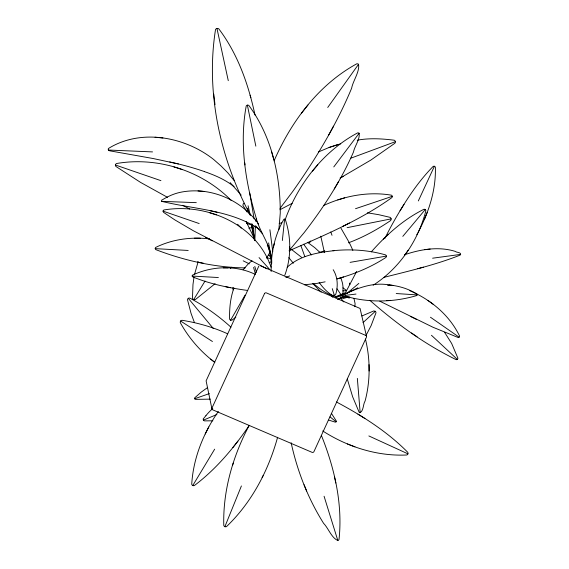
<?xml version="1.0" encoding="UTF-8"?>
<svg xmlns="http://www.w3.org/2000/svg" width="569" height="569" viewBox="0 0 569 569"><rect width="100%" height="100%" fill="white"/><g stroke="black" fill="none" stroke-linecap="round" stroke-linejoin="round"><path stroke-width="0.85" d="M271.178 271.498C270.794 253.497 274.756 234.969 283.874 219.314A1.046 0.953 31.5 0 1 284.628 219.101L284.905 219.214A1.415 1.316 -1.7 0 1 285.353 219.62C291.264 237.508 291.399 257.601 284.792 275.296M289.621 250.979L289.699 246.839M365.44 339.053C370.348 359.245 370.447 380.789 365.12 400.917C363.008 404.203 363.733 410.654 360.163 412.646A1.664 1.316 51.5 0 1 359.032 412.013L352.652 396.806L347.296 378.99M341.521 294.578L342.993 293.889L343.007 287.004L342.581 283.469L340.859 277.665M354.9 306.712L355.092 303.661L353.975 298.455M255.36 226.185L254.869 240.673M282.345 240.516L284.628 219.108M278.881 229.471L280.261 213.098C280.403 175.451 271.527 136.169 248.859 105.457A1.977 1.956 -29.9 0 0 247.373 105.151A1.885 1.764 54.7 0 0 246.228 105.948C239.314 143.096 245.353 181.731 256.057 217.564C259.884 233.397 272.466 246.669 271.712 263.49M255.908 221.554L256.356 218.482M194.008 277.075L192.976 284.564L192.478 298.277A2.354 1.743 31.5 0 0 193.659 299.643A2.255 1.451 -10.4 0 0 195.501 299.465L215.118 283.682M274.265 243.632L273.376 247.593M194.47 274.635L198.112 261.768M384.039 277.338C409.58 270.88 435.392 264.926 459.93 255.197A1.65 1.053 -29.7 0 0 460.385 254.82C461.971 252.28 456.274 252.608 455.221 251.377C438.678 246.228 420.626 249.258 404.58 254.748M277.601 437.276C268.447 470.584 251.654 502.583 226.505 526.602A2.169 2.084 -38.8 0 1 224.869 526.688A2.191 2.105 81.3 0 1 223.781 525.45C222.835 490.592 232.977 455.925 249.229 425.32M340.248 296.065C355.561 289.095 371.685 281.783 389.089 284.927C398.905 285.944 408.613 288.76 416.956 294.123A1.117 1.067 -53 0 1 417.155 294.913L417.07 295.155A1.174 1.124 60.7 0 1 416.728 295.56C393.769 302.381 368.641 302.914 345.589 296.257L339.195 298.547L339.067 299.038L344.423 296.349M285.282 219.762L285.873 217.735C299.123 182.663 324.223 150.621 357.702 132.862A1.849 1.821 -4.6 0 1 359.139 133.26C360.17 139.227 354.651 146.098 353.449 152.087C340.803 181.034 323.441 207.749 304.123 232.664L289.927 249.613M232.664 465.101L233.254 463.109M233.951 287.992C230.338 297.957 229.335 308.59 229.62 319.117A2.063 1.622 26.7 0 0 230.573 320.205A1.999 1.437 -7 0 0 232.06 320.077L235.815 317.196M418.016 232.572C428.699 212.543 436.103 190.138 435.363 167.222A1.643 1.622 36.6 0 0 434.403 166.276A1.721 1.487 -48.8 0 0 433.13 166.447C420.15 179.626 409.573 194.918 400.071 210.736A153.303 42.042 -52.2 0 0 388.364 231.526L384.708 238.653M424.46 219.257L427.198 212.408M224.869 526.688L241.405 485.954M274.052 160.913C291.129 121.595 318.562 84.667 356.763 63.806A2.276 2.269 -54.9 0 1 358.541 64.29C359.893 71.609 352.972 80.848 351.621 88.245C336.329 125.031 315.489 159.306 292.53 191.767L279.998 208.425M218.325 411.451C203.496 432.909 193.296 458.031 191.725 484.233A2.233 2.205 39 0 0 192.749 485.556L193.268 485.684A2.383 2.212 -37.2 0 0 194.385 485.528C216.149 469.126 233.831 447.967 249.151 425.576M418.336 200.928L434.403 166.276M205.21 434.012L208.795 426.928M262.124 477.512L263.084 475.67M270.012 252.124L266.569 258.148M348.989 298.277L349.729 296.89M328.441 135.415L333.534 126.162M230.58 320.205L245.033 295.176M334.252 188.951L338.484 181.739M416.793 234.755L417.61 233.354M192.749 485.556L214.655 449.176M356.692 271.37L345.547 292.587L335.269 296.883M366.102 335.297L371.109 325.639L375.988 312.829A2.219 2.006 56.9 0 0 375.355 311.293L373.769 310.951L361.955 315.937M193.666 299.643L205.053 281.036M404.033 204.321L400.071 210.736M373.15 285.218C399.267 268.575 418.229 240.751 425.847 210.807A1.878 1.863 -69.5 0 0 425.221 209.584A1.899 1.792 -44.2 0 0 423.926 209.292C403.506 219.414 386.266 234.919 371.28 251.889M258.838 266.093L206.106 380.853L211.924 408.855M404.331 255.645L408.172 250.189M327.723 107.47L358.548 64.29M333.783 166.916L359.139 133.26M243.098 269.784L248.646 263.454L252.024 260.801M232.885 447.511L237.92 441.139M301.534 113.153L307.964 105.016M205.935 415.697L203.112 419.054L203.674 420.47A2.155 1.679 28.9 0 0 204.541 420.882L212.849 420.804M402.802 236.377L425.221 209.584M312.488 171.141L317.808 164.818M230.431 268.44L231.555 267.231M267.579 244.193L267.309 245.203L269.564 250.609M388.214 234.499L383.321 239.129M363.001 322.63L375.355 311.293M212.756 408.535L211.462 409.708A54.027 31.316 -69.9 0 0 205.914 415.64M287.224 267.217C299.941 255.417 317.971 252.43 334.593 250.609M358.84 283.405L347.645 292.8L335.795 297.758M331.613 413.656L336.272 420.96A1.188 1.067 37.8 0 1 336.123 421.8L335.696 422.042A1.593 1.572 38.2 0 1 335.177 422.127L328.868 420.142M244.201 203.204L243.205 203.944L242.906 205.373L247.231 212.187M331.691 296.57L334.167 294.756L332.282 288.647M332.595 296.741L335.696 294.479C338.185 286.292 337.815 277.096 333.185 269.713M332.566 297.182L333.804 296.278M207.429 387.674L201.255 392.091L194.719 397.831A1.33 1.216 -5.8 0 0 194.669 398.748L194.982 399.118A1.451 1.43 20.6 0 0 195.43 399.367L210.253 399.146M340.262 177.99L370.832 160.088L394.843 143.274A2.425 1.785 -39.6 0 0 395.412 141.667A2.397 2.255 -88 0 0 394.289 140.223C382.012 138.665 369.509 137.94 357.254 140.18M336.371 297.068L341.066 294.792L336.976 288.803M340.155 178.04L343.199 176.362M292.153 203.346L279.92 209.755M289.088 250.773C324.401 235.296 360.397 220.196 391.87 197.599A2.034 1.636 -29.7 0 0 392.326 196.533L392.318 196.326A1.999 1.927 -53.6 0 0 391.415 195.174C368.428 191.312 344.636 195.821 323.605 205.501M342.716 226.377L349.423 222.991M342.552 295.489L357.844 287.822M318.313 152.015L329.11 147.463L340.717 143.779M269.144 262.693L271.569 261.619M203.325 420.171L216.896 414.495M337.538 299.422L345.44 296.122M348.427 242.828C363.378 237.266 377.368 229.52 390.562 220.608A2.454 2.077 -50.9 0 0 391.166 218.873L391.067 218.574A2.582 2.39 78.1 0 0 390.085 217.351L378.84 214.712L367.46 212.82M285.851 277.402L289.721 275.908M350.767 158.21L395.412 141.667M340.703 297.267L346.301 295.261L355.988 294.066M194.669 398.748L209.321 393.606M355.525 208.702L392.318 196.326M329.11 147.463L337.481 144.661M343.633 276.939L337.04 278.895C354.267 274.158 370.917 267.231 385.903 257.458A2.063 1.821 -35.3 0 0 386.394 256.086L386.209 255.623A2.212 2.134 -68.5 0 0 385.526 254.884C368.47 250.033 350.532 248.866 332.922 250.744M279.166 223.567L281.676 222.785M324.764 250.872L319.031 252.437M343.804 296.911L346.151 296.214M348.911 296.84L343.434 298.476L341.77 297.886M337.758 199.911L344.707 197.856M338.697 298.974L340.433 297.836L343.825 301.94M417.781 268.689L423.414 267.146M248.881 228.24L252.131 227.451M325.134 281.833L316.649 283.462L304.579 284.784M347.126 227.664L391.166 218.873M342.844 290.894L346.322 290.645M347.282 296.684L344.771 297.125L346.727 296.904L346.934 296.364M350.12 262.359L386.394 256.086M321.371 435.363C334.544 468.138 342.83 503.985 339.024 539.44A2.034 1.927 -88.8 0 1 337.822 540.5C331.421 537.812 328.448 528.26 323.59 523.324C308.121 498.686 297.303 471.139 291.136 442.739M432.611 258.198L460.677 254.393M424.915 249.663L430.185 249.066M307.957 242.422L309.892 242.252L310.688 241.412A2.141 1.479 -69.9 0 0 310.702 241M386.579 300.624L390.704 300.368M209.584 238.944C191.298 236.683 172.3 239.272 155.693 247.415A1.863 1.75 50.5 0 0 155.223 248.639L155.287 248.838A1.977 1.65 25.8 0 0 155.991 249.706C184.363 260.574 214.769 267.48 245.196 267.907M254.912 274.222C235.538 264.898 211.853 266.086 192.55 275.097A1.529 1.423 34.1 0 0 192.18 276.057L192.308 276.37A1.693 1.437 21.1 0 0 192.799 276.911C210.324 284.08 229.015 287.921 247.721 290.474M194.299 238.205L200.302 238.205M223.247 267.871L227.998 267.871M258.653 224.15C241.804 200.203 211.099 186.746 182.13 191.966C175.096 193.176 168.488 196.028 162.45 199.762C161.61 199.84 161.425 200.701 161.717 201.348C194.242 209.364 230.715 209.79 259.308 229.307M234.129 180.508L227.941 172.955L221 165.935L213.581 159.434C184.797 136.66 140.87 128.374 108.466 148.473A2.326 1.75 41.5 0 0 108.402 150.031A2.404 1.046 14.7 0 0 109.874 150.849L153.289 158.559L178.403 163.964A206.27 59.852 0.4 0 1 204.57 171.625M161.717 201.348L196.291 202.642M108.402 150.031L152.535 151.909M155.223 248.639L188.197 250.452M192.18 276.057L218.382 277.537M396.23 293.54L417.155 294.913M387.539 285.19L389.687 285.353M198.012 190.935L204.15 191.454M155.038 137.25L162.954 137.99M389.089 284.927L393.087 285.453M336.322 296.499C327.403 294.948 320.105 288.931 313.22 283.462M266.904 257.778L270.944 258.703M197.415 262.01L203.588 263.262M225.808 286.733L230.694 287.722M210.231 210.722L217.009 212.287M169.711 161.923L178.403 163.964M271.072 267.181C256.569 224.243 206.59 202.749 163.9 209.975A2.027 1.935 35.3 0 0 163.033 211.127L163.523 212.344L174.96 219.961L193.524 230.85L266.925 268.817M231.163 200.452L230.822 200.06C201.668 170.586 157.371 156.418 116.489 163.531A2.475 2.39 58.4 0 0 115.4 164.996L115.535 165.771A2.553 1.999 29.9 0 0 116.005 166.525L140.593 182.421L167.492 197.322M246.405 223.375L251.334 224.89L253.909 237.934M173.958 166.937L182.514 169.683M209.598 212.756L216.355 214.911M322.723 430.961C347.538 446.878 377.105 456.395 406.757 454.994A2.162 2.041 -72.1 0 0 407.952 453.842M115.4 164.996L160.92 180.657M163.026 211.127L199.178 223.546M204.499 171.639C214.99 175.238 225.338 179.697 234.079 186.653M347.403 443.941L354.935 446.829M227.536 333.754C213.069 327.203 197.735 322.794 182.08 320.29A2.39 2.141 -7.6 0 0 180.586 321.016A2.376 2.255 -64.6 0 0 180.302 322.666C188.88 338.114 200.615 351.72 214.762 362.332M260.438 265.751L360.077 308.448L366.514 336.386M409.808 290.702C430.797 299.586 449.517 315.219 459.524 335.959A1.792 1.657 -0.4 0 1 459.098 337.168A1.863 1.344 22.2 0 1 457.91 337.41L433.059 327.289L379.8 301.193M368.861 435.946L407.945 453.842A2.084 1.728 54.5 0 0 407.717 452.27C387.14 431.451 362.126 415.669 336.421 401.963M410.292 316.357L416.416 319.358M243.191 260.822L249.3 263.852M189.683 208.987L182.656 205.324M205.672 237.394L212.223 240.851M364.914 418.485L357.901 414.111M333.427 295.958C327.509 292.815 322.964 287.765 319.124 282.366M180.586 321.016L212.45 341.5M346.549 290.496L342.951 287.836M307.545 242.33L314.721 247.615L320.141 252.608M369.857 300.325C396.052 323.377 424.68 344.252 456.096 359.615A1.75 1.373 23.6 0 0 457.327 359.395A1.771 1.7 -34.1 0 0 457.889 358.157L451.651 343.456L444.531 332.246M411.479 332.943L417.127 336.841M430.456 317.225L459.105 337.168M268.639 255.268L270.503 256.612M428.009 300.524L433.244 304.315M291.847 249.727L301.506 257.273M210.701 359.131L214.741 362.311M330.056 416.885L336.123 421.8M230.971 327.218C218.546 315.866 204.748 306.101 189.925 298.142A2.184 1.814 6.1 0 0 188.289 298.312A2.098 1.892 -48.2 0 0 187.493 299.749L191.02 313.277L194.321 322.303M431.444 335.276L457.327 359.395M312.751 283.533L321.144 292.11M237.643 224.293L241.22 228.169M259.051 257.593L269.749 269.528M230.139 182.606L241.185 195.146M255.858 225.985L262.43 233.774M188.289 298.32L213.403 328.626M293.312 263.255L288.803 257.615M303.647 244.208L311.421 254.933M340.98 228.212L349.373 242.771M246.121 221.569L253.966 237.657L254.499 240.21M250.353 215.196C220.317 159.064 205.48 92.825 215.53 29.503A2.354 2.169 77.4 0 1 216.974 28.5L228.276 80.677M304.052 484.71L306.641 491.004M304.799 256.541L300.816 245.381M330.731 232.01L332.019 235.296M324.074 496.246L337.822 540.5M255.012 115.038C248.447 84.454 237.835 54.034 218.809 28.87A2.404 2.383 77.1 0 0 216.974 28.493M250.104 95.208L250.851 97.74M271.541 151.667L273.803 159.669M254.791 266.406L256.413 272.238M253.575 267.416L255.424 274.087M324.088 251.27L324.444 252.65L320.809 236.206M349.437 283.049L349.85 284.664M248.084 205.743L250.268 215.21M252.451 224.677L253.447 228.973M247.622 208.169L248.817 213.332M251.199 223.66L254.578 238.283M334.394 476.424L335.831 483.031M247.373 105.151L255.837 146.148M268.611 242.892L271.655 260.253M268.426 245.687L271.626 263.924M249.727 193.005L254.13 218.93M255.125 225.914L255.374 227.664M252.387 224.037L254.635 239.762M269.912 229.741L272.771 251.747M213.78 94.127L215.004 104.682M244.805 162.912L245.004 164.96M357.346 378.392L360.163 412.646M369.011 364.615L369.082 371.024M233.048 287.317L233.077 289.92M349.338 242.757A150.579 56.189 39.6 0 1 352.851 250.41M264.471 293.654L212.024 407.98A1.465 1.423 -12.3 0 0 212.756 409.858L312.032 452.327A1.465 1.423 -12.3 0 0 313.96 451.587L366.415 337.261A1.465 1.423 -12.3 0 0 365.682 335.383L266.406 292.914A1.465 1.423 -12.3 0 0 264.471 293.654"/></g></svg>
